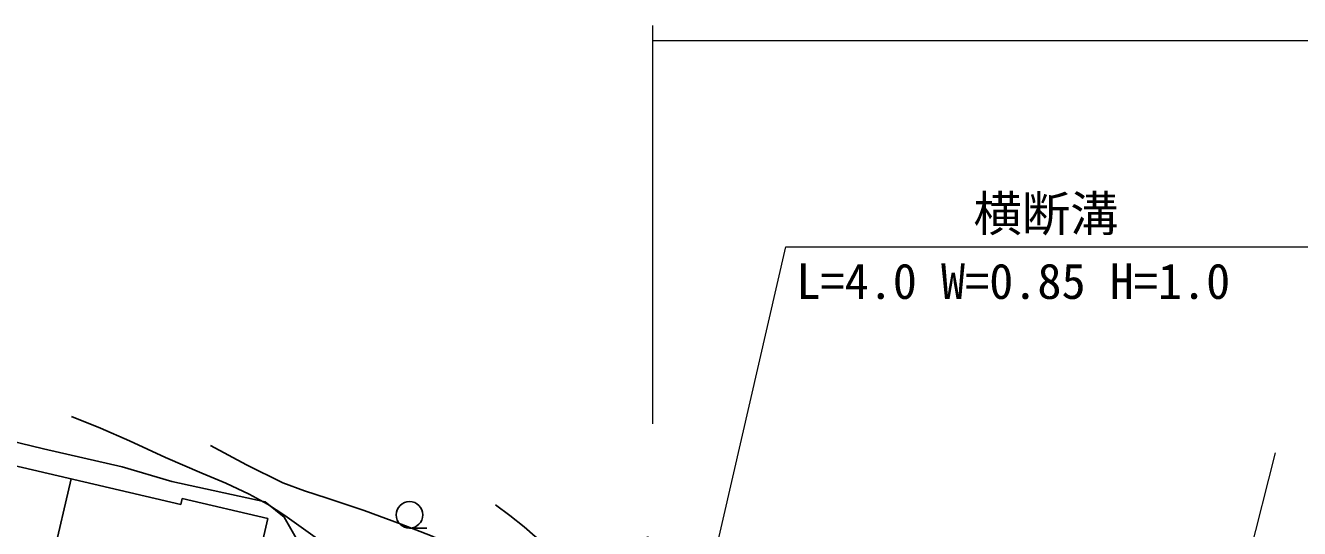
# Model space of a CAD drawing. Units: millimetres, scale not verified. Extents: x 40000 to 680000, y 20000 to 380000.
# Drawn here: x 208524 to 274439, y 294673 to 320693 of the extents above; entities that cross this region are included whole.
import ezdxf
from ezdxf.enums import TextEntityAlignment as Align

# ---------------------------------------------------------------- set-up
doc = ezdxf.new("R2010")
doc.units = ezdxf.units.MM
doc.header["$LTSCALE"] = 1000
doc.layers.add('M-BGD', color=7, linetype='Continuous', lineweight=25)
doc.layers.add('M-BMK-HTXT', color=7, linetype='Continuous', lineweight=13)
doc.styles.add('ＭＳ ゴシック', font='')
doc.styles.get('ＭＳ ゴシック').set_extended_font_data('MS Gothic')

msp = doc.modelspace()

# ---------------------------------------------------------------- linework, layer by layer
at = {"layer": 'M-BGD'}
for p, q in [((203267, 300267), (209461, 298802)), ((216562, 295922), (204089, 298835)), ((209461, 298802), (213527, 297856)), ((213527, 297856), (216101, 297099)), ((208903, 288715), (210895, 297245)), ((216101, 297099), (220923, 296059)), ((216634, 296233), (216562, 295922)), ((221067, 295197), (216634, 296233)), ((220923, 296059), (221916, 295255)), ((219001, 286356), (221067, 295197)), ((221916, 295255), (222531, 294168)), ((228395, 294688), (229290, 294688))]:
    msp.add_line(p, q, dxfattribs=at)
for points in [[(210900, 300466), (212412, 299866), (213909, 299207), (215765, 298345), (217649, 297537), (218888, 297024), (220099, 296457), (221037, 295927), (221947, 295344), (224718, 293362), (227457, 291329), (228284, 290625), (229073, 289875), (230856, 288021), (232615, 286148)], [(218101, 298964), (219956, 297975), (221835, 297042), (222964, 296618), (224126, 296246), (226051, 295600), (227954, 294897), (229472, 294303), (230966, 293652), (232438, 292933), (233883, 292160), (235914, 291019), (237972, 289932), (239210, 289389), (240485, 288897), (241878, 288395), (243301, 287946), (243808, 287856), (244317, 287827), (244701, 287843), (245097, 287886)], [(232838, 295891), (233591, 295353), (234328, 294753), (234888, 294259), (235472, 293823), (235815, 293639), (236182, 293511), (236629, 293430), (237094, 293407), (237794, 293454), (238491, 293562), (239289, 293742), (240065, 293978), (240410, 294102), (240762, 294238)]]:
    msp.add_lwpolyline(points, dxfattribs=at)
msp.add_circle((228395, 295376), 688, dxfattribs=at)
at = {"layer": 'M-BMK-HTXT'}
for p, q in [((240958, 320693), (240958, 300079)), ((240958, 319913), (365899, 319913)), ((240671, 277964), (247860, 309245)), ((247860, 309245), (276618, 309245)), ((273171, 298582), (266267, 271195))]:
    msp.add_line(p, q, dxfattribs=at)

# ---------------------------------------------------------------- texts
at = {"layer": 'M-BMK-HTXT', "style": 'ＭＳ ゴシック'}
for s, p in [('横断溝', (257573, 309497)), ('L=4.0 W=0.85 H=1.0', (248409, 305999))]:
    msp.add_text(s, height=1833, dxfattribs=at).set_placement(p, align=Align.BOTTOM_LEFT)

doc.saveas('drawing.dxf')
